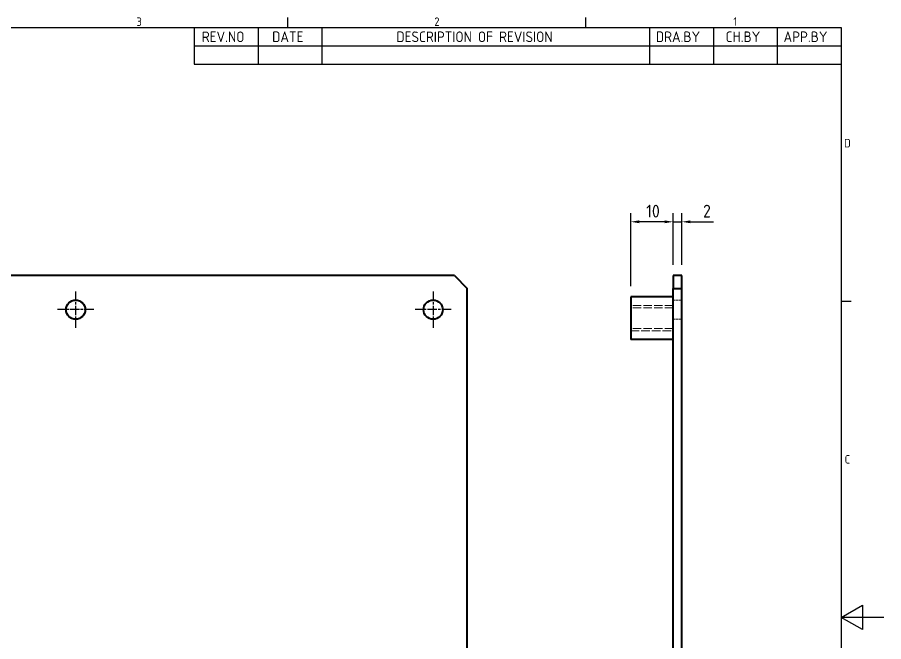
# Model space of a CAD drawing. Header units: millimetres. Extents: x 0 to 420, y 0 to 297.
# Drawn here: x 216.4 to 420, y 142.8 to 289.4 of the extents above; entities that cross this region are included whole.
import ezdxf

# ---------------------------------------------------------------- set-up
doc = ezdxf.new("R2010")
doc.units = ezdxf.units.MM
doc.linetypes.add('CHAIN', pattern=[0.35429999999999995, 0.2362, -0.0295, 0.0591, -0.0295])
doc.linetypes.add('DASHED', pattern=[0.2067, 0.1654, -0.0413])
doc.layers.get('0').update_dxf_attribs({"color": 3, "lineweight": 25})
for name, color, linetype, lineweight in [('가려진 것(ISO)', 2, 'DASHED', 18), ('가시적인 것(ISO)', 3, 'Continuous', 40), ('경계(ISO)', 7, 'Continuous', 25), ('기호(ISO)', 5, 'Continuous', 25), ('중심 표식(ISO)', 1, 'Continuous', 25), ('치수(ISO)', 2, 'Continuous', 25)]:
    doc.layers.add(name, color=color, linetype=linetype, lineweight=lineweight)
doc.styles.add('ISO Proportiona M2B', font='isocp.shx')
doc.styles.add('문자 텍스트_PSTEK_POSCO', font='isocp.shx')
doc.styles.add('치수 텍스트_PSTEK_POSCO', font='isocp.shx')
doc.dimstyles.new('치수_PSTEK_POSCO', dxfattribs={"dimtxt": 3, "dimasz": 2, "dimexe": 2, "dimexo": 2.5, "dimgap": 1, "dimtad": 1, "dimrnd": 1e-08, "dimdsep": 46, "dimtxsty": '치수 텍스트_PSTEK_POSCO', "dimcen": 0.09, "dimdle": 10, "dimclrd": 7, "dimclre": 7, "dimclrt": 2, "dimadec": 1, "dimazin": 2, "dimtfac": 1, "dimtmove": 0, "dimatfit": 3, "dimfxl": 0, "dimtolj": 1, "dimlwd": -1, "dimlwe": -1, "dimarcsym": 0})

# ---------------------------------------------------------------- blocks, each defined once
blk = doc.blocks.new('경계 Default Border')
at = {"layer": '경계(ISO)'}
for p, q in [((280, 287.0000076293945), (280, 289.4000053405762)), ((350, 287.0000076293945), (350, 289.4000053405762)), ((410, 222.7499961853027), (412.400016784668, 222.7499961853027))]:
    blk.add_line(p, q, dxfattribs=at)
at = {"layer": '경계(ISO)', "flags": 128}
for points in [[(10, 10), (10, 287.0000076293945), (410, 287.0000076293945), (410, 10), (10, 10)], [(420, 148.5000038146973), (410, 148.5000038146973), (415, 151.3867473602295), (415, 145.6132507324219), (410, 148.5000038146973)]]:
    blk.add_lwpolyline(points, dxfattribs=at)
at = {"layer": '경계(ISO)', "color": 2, "char_height": 2.000000029802322, "attachment_point": 7, "style": '문자 텍스트_PSTEK_POSCO'}
for s, insert in [('3', (244.4456930345745, 287.3809296778403)), ('2', (314.418492964537, 287.3809296778403)), ('1', (384.6573774223157, 287.4)), ('D', (410.718846771929, 258.8559296629392)), ('C', (410.8296930082771, 184.6059296629392))]:
    blk.add_mtext(s, dxfattribs=dict(at, insert=insert))
blk = doc.blocks.new('*D33')
at = {"layer": 'Defpoints', "color": 0, "transparency": 16777216}
for p in [(360.5553555723759, 241.3892481876842), (370.5553555724456, 228.7564944010996), (360.5553555723759, 223.7564944010996)]:
    blk.add_point(p, dxfattribs=at)
at = {"layer": '치수(ISO)', "color": 7, "transparency": 16777216}
for p, q in [((360.5553555723759, 226.2564944010996), (360.5553555723759, 243.3892481876842)), ((370.5553555724456, 231.2564944010996), (370.5553555724456, 243.3892481876842)), ((368.5553555724456, 241.3892481876842), (362.5553555723759, 241.3892481876842))]:
    blk.add_line(p, q, dxfattribs=at)
for points in [[(362.5553555723759, 241.7225815210175), (362.5553555723759, 241.0559148543508), (360.5553555723759, 241.3892481876842)], [(368.5553555724456, 241.7225815210175), (368.5553555724456, 241.0559148543508), (370.5553555724456, 241.3892481876842)]]:
    blk.add_solid(points, dxfattribs=at)
at = {"layer": '치수(ISO)', "color": 2, "transparency": 16777216, "insert": (364.2041744700485, 243.8892481876842), "char_height": 3, "attachment_point": 4, "style": '치수 텍스트_PSTEK_POSCO'}
blk.add_mtext('\\A1;10', dxfattribs=at)
blk = doc.blocks.new('*D34')
at = {"layer": 'Defpoints', "color": 0, "transparency": 16777216}
for p in [(372.5553555724456, 241.3892481876835), (370.5553555724456, 228.7564944010996), (372.5553555724456, 228.7564944010996)]:
    blk.add_point(p, dxfattribs=at)
at = {"layer": '치수(ISO)', "color": 7, "transparency": 16777216}
for p, q in [((370.5553555724456, 231.2564944010996), (370.5553555724456, 243.3892481876835)), ((372.5553555724456, 231.2564944010996), (372.5553555724456, 243.3892481876835)), ((368.5553555724456, 241.3892481876835), (366.5553555724456, 241.3892481876835)), ((370.5553555724456, 241.3892481876835), (372.5553555724456, 241.3892481876835)), ((374.5553555724456, 241.3892481876835), (380.0117138401622, 241.3892481876835))]:
    blk.add_line(p, q, dxfattribs=at)
for points in [[(368.5553555724456, 241.7225815210168), (368.5553555724456, 241.0559148543501), (370.5553555724456, 241.3892481876835)], [(374.5553555724456, 241.7225815210168), (374.5553555724456, 241.0559148543501), (372.5553555724456, 241.3892481876835)]]:
    blk.add_solid(points, dxfattribs=at)
at = {"layer": '치수(ISO)', "color": 2, "transparency": 16777216, "insert": (377.5553555724456, 243.889543463274), "char_height": 3, "attachment_point": 4, "style": '치수 텍스트_PSTEK_POSCO'}
blk.add_mtext('\\A1;2', dxfattribs=at)

msp = doc.modelspace()

# ---------------------------------------------------------------- linework, layer by layer
at = {"layer": '가려진 것(ISO)', "ltscale": 3.809293270111084}
for p, q in [((372.5553555724441, 223.0064944010996), (370.5553555724441, 223.0064944010996)), ((372.5553555724441, 218.5064944010996), (370.5553555724441, 218.5064944010996))]:
    msp.add_line(p, q, dxfattribs=at)
at = {"layer": '가려진 것(ISO)', "ltscale": 12.09482383728027}
for p, q in [((370.5553555723759, 221.7564944010996), (360.5553555723759, 221.7564944010996)), ((370.5553555723759, 221.2149944010997), (360.5553555723759, 221.2149944010997)), ((370.5553555723759, 216.2979944010997), (360.5553555723759, 216.2979944010997)), ((360.5553555723759, 215.7564944010997), (370.5553555723759, 215.7564944010997))]:
    msp.add_line(p, q, dxfattribs=at)
at = {"layer": '가시적인 것(ISO)'}
for p, q in [((319.1405150532253, 228.7564944010996), (57.1405150532253, 228.7564944010997)), ((319.1405150532253, 228.7564944010996), (322.1405150532253, 225.7564944010996)), ((372.5553555724456, 228.7564944010996), (370.5553555724456, 228.7564944010996)), ((370.5553555724456, 228.7564944010996), (370.5553555724465, 225.7564944010996)), ((372.5553555724465, 225.7564944010996), (372.5553555724456, 228.7564944010996)), ((322.1405150532253, 101.7564944010996), (322.1405150532253, 225.7564944010996)), ((370.5553555724465, 225.7564944010996), (372.5553555724465, 225.7564944010996)), ((370.5553555724465, 101.7564944010996), (370.5553555724465, 225.7564944010996)), ((372.5553555724465, 101.7564944010996), (372.5553555724465, 225.7564944010996)), ((360.5553555723759, 223.7564944010997), (360.5553555723759, 213.7564944010997)), ((370.5553555723759, 223.7564944010997), (360.5553555723759, 223.7564944010997)), ((370.5553555723759, 213.7564944010997), (360.5553555723759, 213.7564944010997))]:
    msp.add_line(p, q, dxfattribs=at)
for centre in [(230.1405150532253, 220.7564944010996), (314.1405150532254, 220.7564944010996)]:
    msp.add_circle(centre, 2.25, dxfattribs=at)
at = {"layer": '기호(ISO)'}
for p, q in [((258, 287.0000076293945), (410, 287.0000076293945)), ((258, 287.0000076293945), (258, 282.7200076293945)), ((273, 287.0000076293945), (273, 282.7200076293945)), ((288, 287.0000076293945), (288, 282.7200076293945)), ((365, 287.0000076293945), (365, 282.7200076293945)), ((380, 287.0000076293945), (380, 282.7200076293945)), ((395, 287.0000076293945), (395, 282.7200076293945)), ((410, 287.0000076293945), (410, 282.7200076293945)), ((258, 282.7200076293945), (410, 282.7200076293945)), ((258, 282.7200076293945), (258, 278.4400076293945)), ((273, 282.7200076293945), (273, 278.4400076293945)), ((288, 282.7200076293945), (288, 278.4400076293945)), ((365, 282.7200076293945), (365, 278.4400076293945)), ((380, 282.7200076293945), (380, 278.4400076293945)), ((395, 282.7200076293945), (395, 278.4400076293945)), ((410, 282.7200076293945), (410, 278.4400076293945)), ((258, 278.4400076293945), (410, 278.4400076293945))]:
    msp.add_line(p, q, dxfattribs=at)
at = {"layer": '중심 표식(ISO)', "linetype": 'CHAIN', "ltscale": 9.445162773132324}
for p, q in [((230.1405150532253, 225.0064944010996), (230.1405150532253, 216.5064944010996)), ((314.1405150532253, 225.0064944010996), (314.1405150532253, 216.5064944010996)), ((234.3905150532254, 220.7564944010996), (225.8905150532253, 220.7564944010996)), ((318.3905150532253, 220.7564944010996), (309.8905150532253, 220.7564944010996))]:
    msp.add_line(p, q, dxfattribs=at)

# ---------------------------------------------------------------- block references
msp.add_blockref('경계 Default Border', (0, 0))

# ---------------------------------------------------------------- texts
at = {"layer": '기호(ISO)', "color": 2, "char_height": 2.5, "attachment_point": 7, "style": 'ISO Proportiona M2B'}
for s, insert in [('REV.NO', (259.7871163682308, 283.5831900503393)), ('DATE', (276.3142317728366, 283.5831900503393)), ('DESCRIPTION OF REVISION', (305.5070204333629, 283.5831900503393)), ('DRA.BY', (366.4757339553204, 283.5831900503393)), ('CH.BY', (382.8642915086117, 283.5831900503393)), ('APP.BY', (396.4777339604404, 283.5831900503393))]:
    msp.add_mtext(s, dxfattribs=dict(at, insert=insert))

# ---------------------------------------------------------------- dimensions: what is measured, and where the dimension line sits
at = {"layer": '치수(ISO)', "color": 7}
for base, p2, override, picture, middle in [((360.5553555723759, 241.3892481876842), (360.5553555723759, 223.7564944010996), {"dimdec": 2, "dimtp": 0, "dimtm": -0, "dimtdec": 2, "dimtofl": 0, "dimatfit": 1}, '*D33', (365.5553555724107, 241.3892481876842)), ((372.5553555724456, 241.3892481876835), (372.5553555724456, 228.7564944010996), {"dimdec": 2, "dimtp": 0, "dimtm": -0, "dimtdec": 2, "dimtofl": 1, "dimatfit": 1}, '*D34', (378.2835347063039, 241.3892481876835))]:
    dim = msp.add_linear_dim(base=base, p1=(370.5553555724456, 228.7564944010996), p2=p2, angle=180, dimstyle='치수_PSTEK_POSCO', override=override, dxfattribs=at)
    dim.commit()
    dim.dimension.update_dxf_attribs({"geometry": picture, "text_midpoint": middle, "dimtype": 160})

doc.saveas('drawing.dxf')
